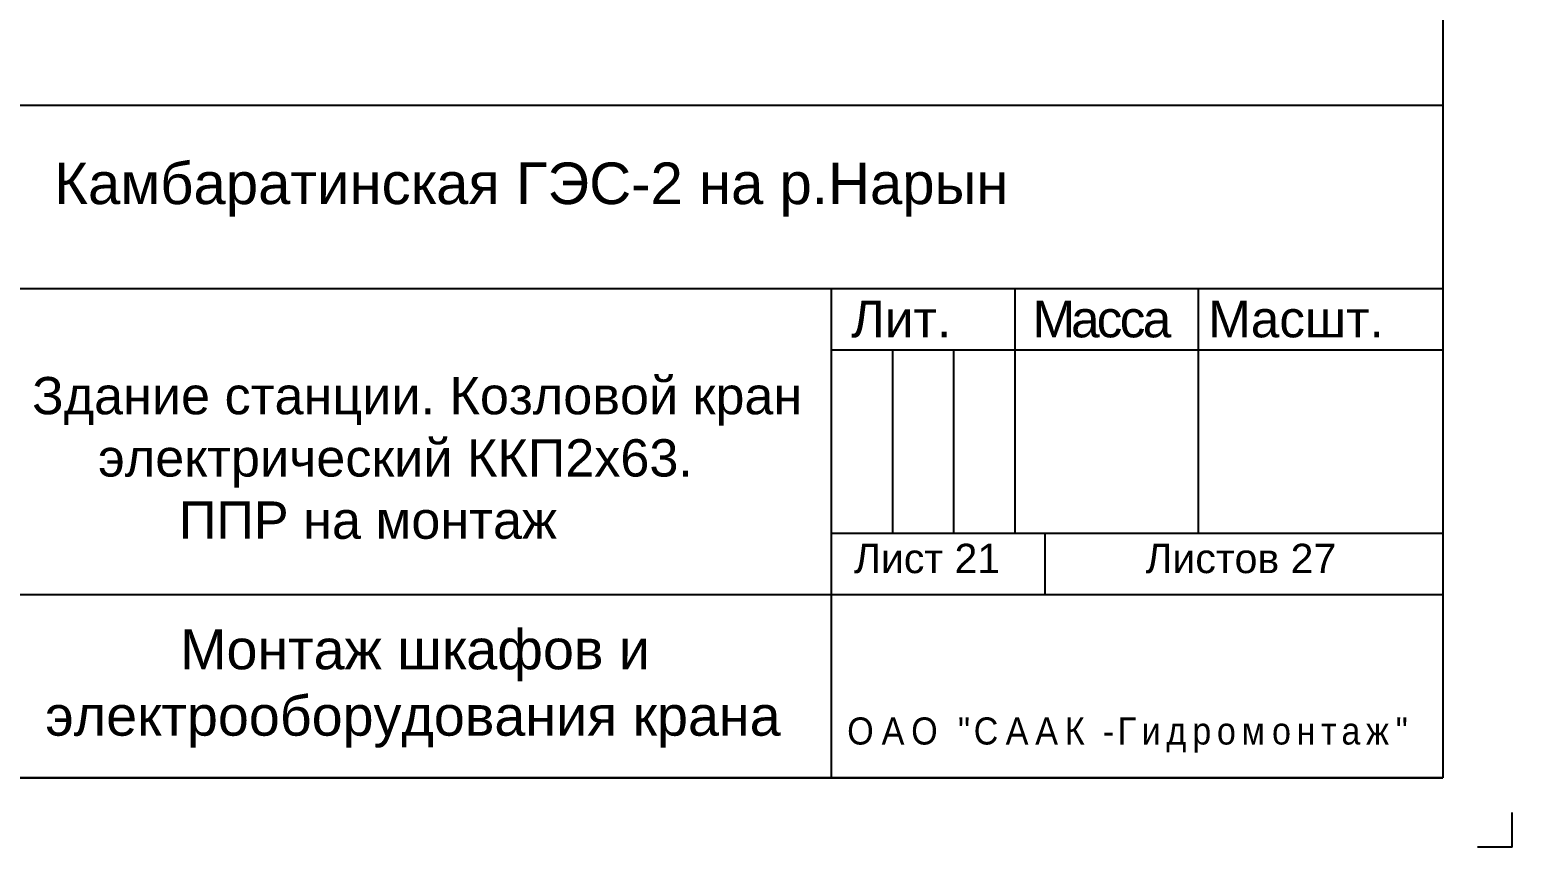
# Model space of a CAD drawing. Header units: millimetres. Extents: x 155577 to 993706, y -295114 to -113927.
# Drawn here: x 836234 to 852088, y -282929 to -274186 of the extents above; entities that cross this region are included whole.
import ezdxf

# ---------------------------------------------------------------- set-up
doc = ezdxf.new("R2010")
doc.units = ezdxf.units.MM
doc.styles.add('rom', font='times.ttf')
doc.styles.get("Standard").update_dxf_attribs({"font": 'arial.ttf'})

# ---------------------------------------------------------------- blocks, each defined once
blk = doc.blocks.new('A4')
for p, q in [((839385.34, -1948.12), (839385.34, -2235.12)), ((839385.34, -2235.12), (839200.34, -2235.12))]:
    blk.add_line(p, q)
at = {"color": 4}
for q in [(839390.34, -2237.62), (839387.84, -2240.12)]:
    blk.add_line((839390.34, -2240.12), q, dxfattribs=at)

msp = doc.modelspace()

# ---------------------------------------------------------------- linework, layer by layer
for p, q in [((827143.775, -274991.582), (851345.74, -274991.582)), ((851345.74, -276781.361), (851345.74, -282186.761)), ((827143.775, -276953.904), (851345.74, -276953.904)), ((827143.775, -276953.904), (851345.74, -276953.904)), ((844804.668, -276953.904), (844804.668, -282186.761)), ((846766.99, -276953.904), (846766.99, -279570.333)), ((848729.311, -276953.904), (848729.311, -279570.333)), ((844804.668, -277608.011), (851345.74, -277608.011)), ((845458.776, -277608.011), (845458.776, -279570.333)), ((846112.883, -277608.011), (846112.883, -279570.333)), ((844804.668, -279570.333), (851345.74, -279570.333)), ((847089.461, -279570.333), (847089.461, -280224.44)), ((827143.775, -280224.44), (851345.74, -280224.44)), ((851345.74, -282186.761), (833163.94, -282186.761)), ((833163.94, -282186.761), (851345.74, -282186.761))]:
    msp.add_line(p, q)

# ---------------------------------------------------------------- block references
at = {"color": 4, "xscale": 148.5, "yscale": 148.5, "zscale": 148.5}
msp.add_blockref('A4', (-123797377.538, 49729.164), dxfattribs=at)

# ---------------------------------------------------------------- texts
at = {"attachment_point": 1}
for s, insert, char_height, width in [('Камбаратинская ГЭС-2 на р.Нарын', (836495.425, -275606.474), 444.79287, 15409.40209), ('{\\H1.5x;Лит.}', (845019.287, -277083.468), 261.64286, 1218.85232), ('{\\H1.5x;\\T0.9;Масса}', (846957.973, -277083.468), 261.64286, 1218.85232), ('{\\H1.5x;Масшт.}', (848834.849, -277083.468), 261.64286, 1218.85232), ('\\pi102.31;Здание станции. Козловой кран \\P\\pi808.31;электрический ККП2х63.\\P\\pi1671.1;ППР на монтаж', (836158.402, -277899.289), 399.33282, 8449.96999), ('Лист 21', (845048.748, -279683.028), 313.9714, 2154.93112), ('Листов 27', (848165.555, -279683.028), 313.9714, 2154.93112), ('\\pi2289.1;Монтаж шкафов и \\P\\pi847.79;электрооборудования крана', (835553.746, -280599.373), 425.95501, 9519.66253)]:
    msp.add_mtext(s, dxfattribs=dict(at, insert=insert, char_height=char_height, width=width))
at = {"linetype": 'Continuous', "insert": (847992.469, -281728.601), "char_height": 430.567809, "width": 6162.98546, "attachment_point": 5, "style": 'rom'}
msp.add_mtext('{\\fArial|b0|i0|c204|p34;\\H0.6733x;\\W0.9;\\T1.3;ОАО "СААК \\fArial|b0|i0|c0|p34;-\\fArial|b0|i0|c204|p34;Гидромонтаж\\fArial|b0|i0|c0|p34;"\\Fsimplex|c0;\\H1.485x;\\Q12;\\T1; }', dxfattribs=at)

doc.saveas('drawing.dxf')
